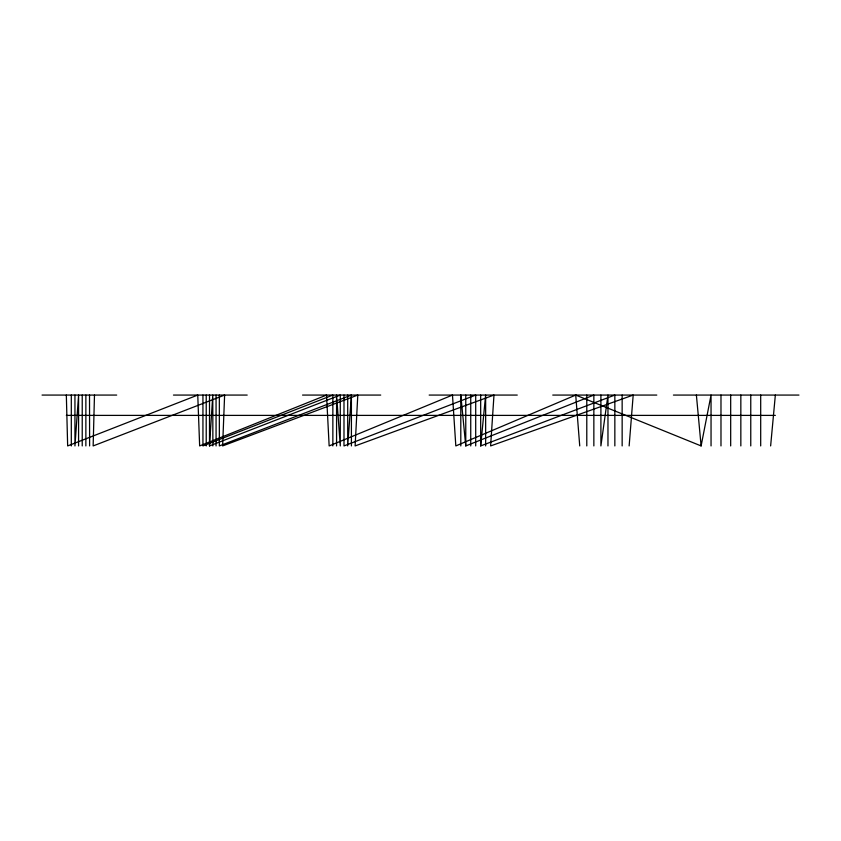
<?xml version="1.0" encoding="UTF-8"?>
<svg xmlns="http://www.w3.org/2000/svg" width="841" height="841" viewBox="0 0 841 841"><rect width="100%" height="100%" fill="white"/><g stroke="black" fill="none" stroke-linecap="round" stroke-linejoin="round"><path stroke-width="1.26" d="M94.476 395.07L93.151 445.93L224.621 395.07L222.623 445.93L357.793 395.07L355.123 445.93L493.982 395.07L490.618 445.93L633.189 395.07L629.142 445.93M336.568 445.93L336.568 395.07L340.279 445.93L340.279 395.07L209.504 445.93L212.784 395.07L212.878 445.93M219.343 395.07L219.343 445.93L351.412 395.07L347.701 445.93L347.701 395.07M770.629 445.93L775.349 395.07M614.845 445.93L614.845 395.07L480.674 445.93L485.646 395.07L485.646 445.93M66.334 395.07L67.658 445.93L197.751 395.07L199.653 445.93L326.529 395.07L329.146 445.93L452.479 395.07L455.822 445.93L575.717 395.07L701.11 445.93L711.044 395.07L711.044 445.93M460.794 395.091L465.767 445.93L593.851 395.07L593.851 445.93M42.05 395.07L116.689 395.07M173.467 395.07L247.191 395.07M302.55 395.07L380.721 395.07M429.162 395.07L517.257 395.07M552.747 395.07L656.789 395.07M673.431 395.07L798.95 395.07M66.334 415.391L775.349 415.391M696.39 395.07L701.11 445.93M575.717 395.07L579.733 445.93M89.514 395.07L89.609 445.93M760.695 395.07L760.695 445.93M750.761 395.07L750.761 445.93M740.837 395.07L740.837 445.93M730.682 395.07L730.682 445.93M720.979 395.07L720.979 445.93M622.151 395.07L622.151 445.93M607.969 445.93L607.969 395.07L600.905 445.93L600.905 395.07M586.787 395.07L586.787 445.93M480.674 395.07L480.674 445.93M475.701 445.93L475.701 395.07L343.99 445.93L343.99 395.07M470.739 395.07L470.739 445.93M465.767 395.07L465.767 445.93M460.794 395.07L460.794 445.93M351.412 395.07L351.412 445.93M332.857 445.93L332.857 395.07L202.944 445.93L202.944 395.07M216.063 395.07L216.063 445.93M209.504 395.07L209.504 445.93M206.224 395.07L206.224 445.93M85.866 395.07L85.866 445.93M82.229 395.07L82.229 445.93M78.581 445.93L78.581 395.07L74.944 445.93L74.944 395.07M71.306 395.07L71.306 445.93"/></g></svg>
